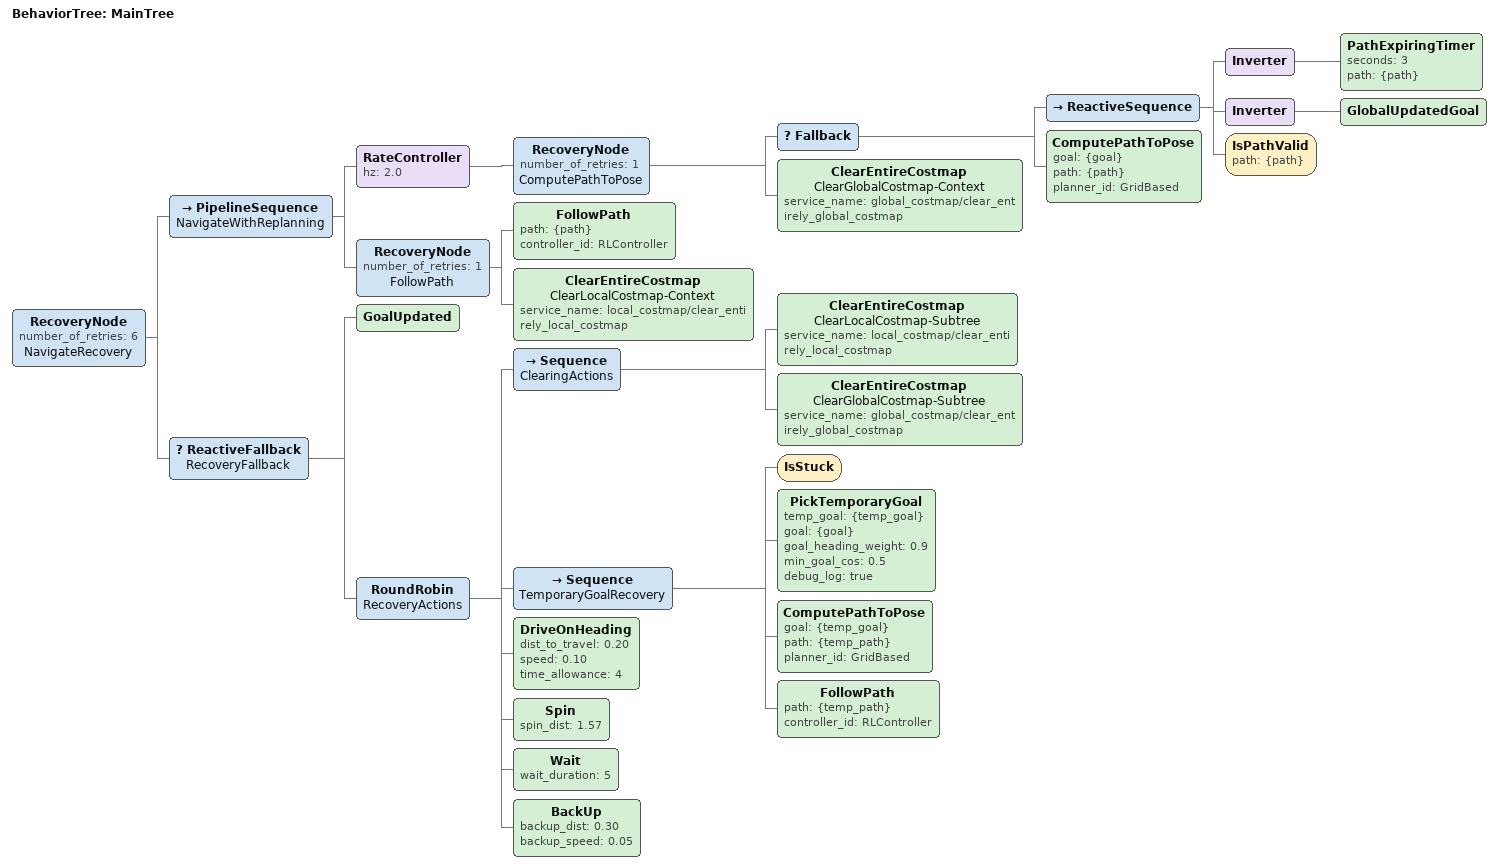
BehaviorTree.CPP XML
<!--
  Replan if the path becomes invalid or expires, and add a small forward nudge
  in recovery to escape deadlocks at narrow entrances.
-->
<root main_tree_to_execute="MainTree">
  <BehaviorTree ID="MainTree">
    <RecoveryNode number_of_retries="6" name="NavigateRecovery">
      <PipelineSequence name="NavigateWithReplanning">
        <RateController hz="2.0">
          <RecoveryNode number_of_retries="1" name="ComputePathToPose">
            <Fallback>
              <ReactiveSequence>
                <Inverter>
                  <PathExpiringTimer seconds="3" path="{path}"/>
                </Inverter>
                <Inverter>
                  <GlobalUpdatedGoal/>
                </Inverter>
                <IsPathValid path="{path}"/>
              </ReactiveSequence>
              <ComputePathToPose goal="{goal}" path="{path}" planner_id="GridBased"/>
            </Fallback>
            <ClearEntireCostmap name="ClearGlobalCostmap-Context" service_name="global_costmap/clear_entirely_global_costmap"/>
          </RecoveryNode>
        </RateController>
        <RecoveryNode number_of_retries="1" name="FollowPath">
          <FollowPath path="{path}" controller_id="RLController"/>
          <ClearEntireCostmap name="ClearLocalCostmap-Context" service_name="local_costmap/clear_entirely_local_costmap"/>
        </RecoveryNode>
      </PipelineSequence>
      <ReactiveFallback name="RecoveryFallback">
        <GoalUpdated/>
        <RoundRobin name="RecoveryActions">
          <Sequence name="ClearingActions">
            <ClearEntireCostmap name="ClearLocalCostmap-Subtree" service_name="local_costmap/clear_entirely_local_costmap"/>
            <ClearEntireCostmap name="ClearGlobalCostmap-Subtree" service_name="global_costmap/clear_entirely_global_costmap"/>
          </Sequence>
          <!-- 막힘 상황에서 임시 목표를 만들어 우회한다 -->
          <Sequence name="TemporaryGoalRecovery">
          <!-- goal_heading_weight: 목표 방향 선호 가중치(0~1, 높을수록 전진 방향 우선) -->
          <!-- min_goal_cos: 목표 방향과의 최소 코사인(0.5≈60도 이내만 허용) -->
          <!-- debug_log: 임시 목표 선택 로그 출력 여부 -->
            <IsStuck/>
            <PickTemporaryGoal temp_goal="{temp_goal}" goal="{goal}" goal_heading_weight="0.9" min_goal_cos="0.5" debug_log="true"/>
            <ComputePathToPose goal="{temp_goal}" path="{temp_path}" planner_id="GridBased"/>
            <FollowPath path="{temp_path}" controller_id="RLController"/>
          </Sequence>
          <DriveOnHeading dist_to_travel="0.20" speed="0.10" time_allowance="4"/>
          <Spin spin_dist="1.57"/>
          <Wait wait_duration="5"/>
          <BackUp backup_dist="0.30" backup_speed="0.05"/>
        </RoundRobin>
      </ReactiveFallback>
    </RecoveryNode>
  </BehaviorTree>
</root>
